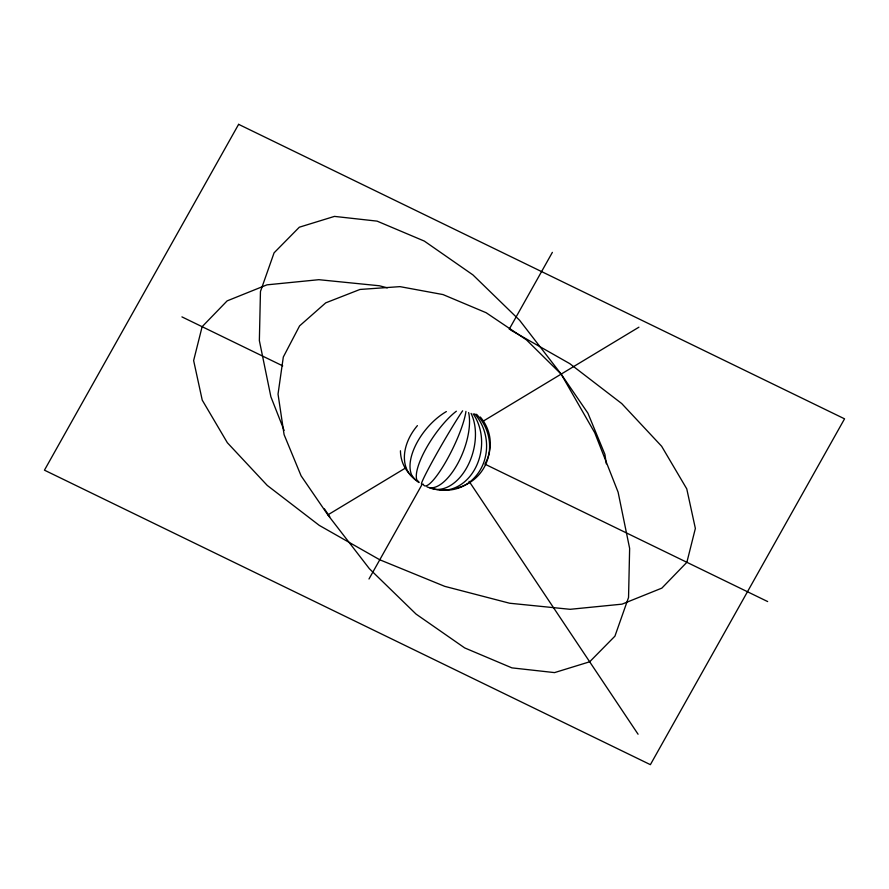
<?xml version="1.0" encoding="UTF-8"?>
<svg xmlns="http://www.w3.org/2000/svg" width="889" height="889" viewBox="0 0 889 889"><rect width="100%" height="100%" fill="white"/><g stroke="black" fill="none" stroke-linecap="round" stroke-linejoin="round"><path stroke-width="1.33" d="M368.991 578.995L422.253 484.127M509.219 329.219L552.369 252.365M606.32 463.825L604.909 454.368L587.907 413.174L561.148 374.113L526.432 339.854L486.127 312.717L443 294.57L399.961 286.636L359.967 289.458L325.73 302.849L299.582 325.896L283.313 357.022L278.035 394.105L284.091 434.632L301.093 475.826L327.852 514.887L405.617 467.958M483.383 421.042L638.913 327.185M387.315 287.836L379.37 285.769L318.884 279.691L266.956 284.847L227.14 300.882L202.125 326.708L193.635 360.556L202.236 400.128L227.351 442.722L267.267 485.438L319.251 525.366L379.781 559.781L444.711 586.34L509.63 603.231L570.116 609.309L622.044 604.153L661.861 588.118L686.875 562.293L695.365 528.444L686.764 488.872L661.649 446.278L621.733 403.562L569.749 363.634L510.408 329.897M181.934 316.884L282.724 365.879M485.561 464.458L767.663 601.564M324.429 508.897L329.786 516.787M327.852 514.887L369.402 568.727L416.074 614.099L464.68 647.914L511.908 667.872L554.536 672.606L589.674 661.794L614.921 636.168L628.545 597.486L629.634 548.38L618.111 492.195L594.741 432.754L561.148 374.113L519.598 320.273L472.926 274.901L424.32 241.086L377.092 221.128L334.464 216.394L299.326 227.206L274.079 252.832L260.455 291.514L259.366 340.62L270.889 396.805L284.102 430.409M469.081 481.293L638.069 734.225M465.936 411.396A45.85 9.246 -64.1 0 1 444.922 463.302A45.85 9.246 -64.1 0 1 423.208 484.127M418.975 481.994A45.85 23.936 -50.6 0 1 413.329 450.501A45.85 23.936 -50.6 0 1 446.356 411.563M418.119 481.116A45.85 32.693 -43.7 0 1 417.408 425.62M480.316 416.997A45.85 43.094 -8.5 0 1 484.894 464.136M476.526 414.274A45.85 44.017 39.7 0 1 457.257 487.917M474.693 413.796A45.85 41.939 78.8 0 1 482.283 466.036A45.85 41.939 78.8 0 1 439.777 489.717M473.159 413.818A45.85 37.005 -83.8 0 1 474.704 469.348A45.85 37.005 -83.8 0 1 431.476 488.05M471.081 413.396A45.85 29.548 -74.7 0 1 466.703 467.747A45.85 29.548 -74.7 0 1 429.409 487.639M468.625 412.574A45.85 20.08 -68.7 0 1 457.19 464.558A45.85 20.08 -68.7 0 1 426.942 486.805M421.53 484.183A45.85 2.223 -59.9 0 1 435.821 455.235A45.85 2.223 -59.9 0 1 462.613 410.818M418.952 482.549A45.85 13.546 -55.6 0 1 424.498 451.456A45.85 13.546 -55.6 0 1 456.357 411.207M413.718 477.749A45.85 39.227 -32.3 0 1 400.439 450.767M238.619 124.338L44.45 470.17L650.381 764.662L844.55 418.83L238.619 124.338"/></g></svg>
